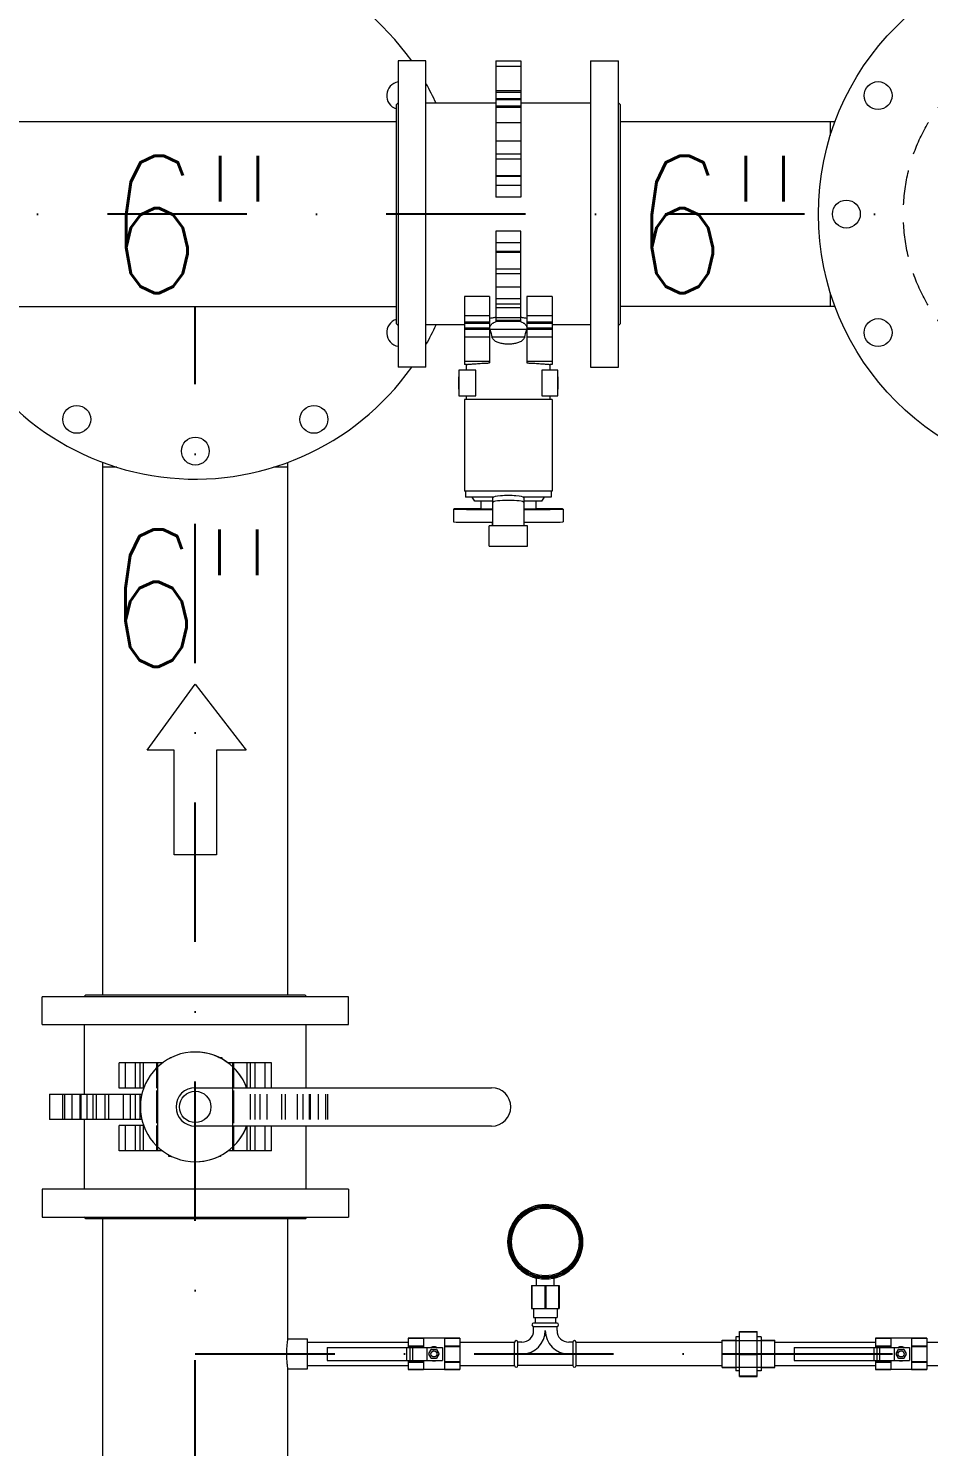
# Model space of a CAD drawing. Header units: millimetres. Extents: x -312439 to 477422, y -331570 to 212570.
# Drawn here: x 358020 to 358840, y 193852 to 195145 of the extents above; entities that cross this region are included whole.
import ezdxf

# ---------------------------------------------------------------- set-up
doc = ezdxf.new("R2010")
doc.units = ezdxf.units.MM
doc.linetypes.add('DASHDOT', pattern=[25.4, 12.7, -6.35, 0, -6.35])
doc.linetypes.add('HIDDEN', pattern=[9.525, 6.35, -3.175])
doc.layers.add('ARCONDTEXTO', color=4, linetype='Continuous')
doc.styles.add('ROMANS', font='romans.shx', dxfattribs={"height": 187.5})

msp = doc.modelspace()

# ---------------------------------------------------------------- linework, layer by layer
at = {"color": 5, "linetype": 'Continuous', "lineweight": 0, "extrusion": (0, 1, 0)}
for p, q in [((358357.132, 195114.942, 0), (358357.132, 194835.942, 0)), ((358382.532, 195114.942, 0), (358357.132, 195114.942, 0)), ((358382.532, 194835.942, 0), (358382.532, 195114.942, 0)), ((358446.032, 195114.942, 0), (358446.032, 194990.997, 0)), ((358469.032, 195109.815, 0), (358446.032, 195109.815, 0)), ((358469.032, 195114.942, 0), (358469.032, 194990.997, 0)), ((358532.532, 195114.942, 0), (358532.532, 194835.942, 0)), ((358557.932, 194835.942, 0), (358557.932, 195114.942, 0)), ((358469.032, 195087.655, 0), (358446.032, 195087.655, 0)), ((358469.032, 195087.655, 0), (358446.032, 195087.655, 0)), ((358469.032, 195086.308, 0), (358446.032, 195086.308, 0)), ((358355.532, 195075.342, 0), (358357.132, 195076.942, 0)), ((358355.532, 194875.542, 0), (358355.532, 195075.342, 0)), ((358446.032, 195076.442, 0), (358382.532, 195076.442, 0)), ((358469.032, 195080.481, 0), (358446.032, 195080.481, 0)), ((358469.032, 195080.481, 0), (358446.032, 195080.481, 0)), ((358469.032, 195079.541, 0), (358446.032, 195079.541, 0)), ((358469.032, 195079.541, 0), (358446.032, 195079.541, 0)), ((358469.032, 195073.842, 0), (358446.032, 195073.842, 0)), ((358469.032, 195073.842, 0), (358446.032, 195073.842, 0)), ((358469.032, 195072.581, 0), (358446.032, 195072.581, 0)), ((358532.532, 195076.442, 0), (358469.032, 195076.442, 0)), ((358559.532, 195075.342, 0), (358557.932, 195076.942, 0)), ((358559.532, 195075.342, 0), (358559.532, 194875.542, 0)), ((358355.532, 195059.592, 0), (357867.087, 195059.592, 0)), ((358469.032, 195058.734, 0), (358446.032, 195058.734, 0)), ((358755.156, 195059.597, 0), (358559.532, 195059.597, 0)), ((358755.154, 195059.592, 0), (358559.532, 195059.592, 0)), ((358750.883, 195059.592, 0), (358750.883, 195047.062, 0)), ((358469.032, 195041.952, 0), (358446.032, 195041.952, 0)), ((358469.032, 195030.036, 0), (358446.032, 195030.036, 0)), ((358469.032, 195025.589, 0), (358446.032, 195025.589, 0)), ((358469.032, 195025.589, 0), (358446.032, 195025.589, 0)), ((358469.032, 195010.447, 0), (358446.032, 195010.447, 0)), ((358469.032, 195010.447, 0), (358446.032, 195010.447, 0)), ((358469.032, 195009.562, 0), (358446.032, 195009.562, 0)), ((358469.032, 195009.562, 0), (358446.032, 195009.562, 0)), ((358469.032, 195001.599, 0), (358446.032, 195001.599, 0)), ((358469.032, 194990.997, 0), (358446.032, 194990.997, 0)), ((358446.032, 194959.888, 0), (358446.032, 194877.535, 0)), ((358469.032, 194959.888, 0), (358446.032, 194959.888, 0)), ((358469.032, 194877.535, 0), (358469.032, 194959.888, 0)), ((358469.032, 194949.286, 0), (358446.032, 194949.286, 0)), ((358469.032, 194941.323, 0), (358446.032, 194941.323, 0)), ((358469.032, 194941.323, 0), (358446.032, 194941.323, 0)), ((358469.032, 194940.437, 0), (358446.032, 194940.437, 0)), ((358469.032, 194940.437, 0), (358446.032, 194940.437, 0)), ((358469.032, 194925.295, 0), (358446.032, 194925.295, 0)), ((358469.032, 194925.295, 0), (358446.032, 194925.295, 0)), ((358469.032, 194920.848, 0), (358446.032, 194920.848, 0)), ((358469.032, 194908.932, 0), (358446.032, 194908.932, 0)), ((358750.883, 194903.822, 0), (358750.883, 194891.292, 0)), ((357867.087, 194891.292, 0), (358355.532, 194891.292, 0)), ((358440.532, 194900.191, 0), (358417.532, 194900.191, 0)), ((358417.532, 194900.191, 0), (358417.532, 194838.442, 0)), ((358440.532, 194900.191, 0), (358440.532, 194839.803, 0)), ((358469.032, 194898.095, 0), (358446.032, 194898.095, 0)), ((358469.032, 194893.479, 0), (358446.032, 194893.479, 0)), ((358497.532, 194900.191, 0), (358474.532, 194900.191, 0)), ((358474.532, 194900.191, 0), (358474.532, 194839.803, 0)), ((358497.532, 194900.191, 0), (358497.532, 194838.442, 0)), ((358755.154, 194891.292, 0), (358559.532, 194891.292, 0)), ((358440.532, 194882.745, 0), (358417.532, 194882.745, 0)), ((358469.032, 194889.949, 0), (358446.032, 194889.949, 0)), ((358469.032, 194881.041, 0), (358446.032, 194881.041, 0)), ((358469.032, 194878.525, 0), (358446.032, 194878.525, 0)), ((358469.032, 194877.656, 0), (358446.032, 194877.656, 0)), ((358469.032, 194877.535, 0), (358446.032, 194877.535, 0)), ((358497.532, 194882.745, 0), (358474.532, 194882.745, 0)), ((358355.532, 194875.542, 0), (358357.132, 194873.942, 0)), ((358417.532, 194874.442, 0), (358382.532, 194874.442, 0)), ((358440.532, 194877.042, 0), (358417.532, 194877.042, 0)), ((358440.532, 194877.042, 0), (358417.532, 194877.042, 0)), ((358440.532, 194875.668, 0), (358417.532, 194875.668, 0)), ((358440.532, 194871.344, 0), (358417.532, 194871.344, 0)), ((358440.532, 194871.344, 0), (358417.532, 194871.344, 0)), ((358440.532, 194870.404, 0), (358417.532, 194870.404, 0)), ((358440.532, 194870.404, 0), (358417.532, 194870.404, 0)), ((358474.261, 194870.404, 0), (358440.803, 194870.404, 0)), ((358474.261, 194870.404, 0), (358440.803, 194870.404, 0)), ((358497.532, 194877.042, 0), (358474.532, 194877.042, 0)), ((358497.532, 194877.042, 0), (358474.532, 194877.042, 0)), ((358497.532, 194875.668, 0), (358474.532, 194875.668, 0)), ((358497.532, 194871.344, 0), (358474.532, 194871.344, 0)), ((358497.532, 194871.344, 0), (358474.532, 194871.344, 0)), ((358497.532, 194870.404, 0), (358474.532, 194870.404, 0)), ((358497.532, 194870.404, 0), (358474.532, 194870.404, 0)), ((358532.532, 194874.442, 0), (358497.532, 194874.442, 0)), ((358559.532, 194875.542, 0), (358557.932, 194873.942, 0)), ((358440.532, 194863.23, 0), (358417.532, 194863.23, 0)), ((358440.532, 194863.23, 0), (358417.532, 194863.23, 0)), ((358472.319, 194863.23, 0), (358442.745, 194863.23, 0)), ((358472.319, 194863.23, 0), (358442.745, 194863.23, 0)), ((358497.532, 194863.23, 0), (358474.532, 194863.23, 0)), ((358497.532, 194863.23, 0), (358474.532, 194863.23, 0)), ((358440.532, 194841.069, 0), (358417.532, 194841.069, 0)), ((358419.532, 194838.442, 0), (358417.532, 194838.442, 0)), ((358419.532, 194833.185, 0), (358419.532, 194838.442, 0)), ((358497.532, 194841.069, 0), (358474.532, 194841.069, 0)), ((358495.532, 194833.185, 0), (358495.532, 194838.442, 0)), ((358497.532, 194838.442, 0), (358495.532, 194838.442, 0)), ((358382.532, 194835.942, 0), (358357.132, 194835.942, 0)), ((358412.263, 194827.022, 0), (358412.263, 194815.961, 0)), ((358428.044, 194833.185, 0), (358412.419, 194833.185, 0)), ((358412.419, 194833.185, 0), (358412.419, 194809.748, 0)), ((358428.044, 194809.748, 0), (358428.044, 194833.185, 0)), ((358502.645, 194833.185, 0), (358487.928, 194833.185, 0)), ((358487.928, 194833.185, 0), (358487.928, 194809.748, 0)), ((358502.645, 194809.748, 0), (358502.645, 194833.185, 0)), ((358502.801, 194815.961, 0), (358502.801, 194827.022, 0)), ((358532.532, 194835.942, 0), (358557.932, 194835.942, 0)), ((358412.419, 194809.748, 0), (358428.044, 194809.748, 0)), ((358497.532, 194806.442, 0), (358417.532, 194806.442, 0)), ((358417.532, 194806.442, 0), (358417.532, 194723.016, 0)), ((358419.532, 194806.442, 0), (358419.532, 194809.748, 0)), ((358487.928, 194809.748, 0), (358502.645, 194809.748, 0)), ((358495.532, 194806.442, 0), (358495.532, 194809.748, 0)), ((358497.532, 194806.442, 0), (358497.532, 194723.016, 0)), ((358088.218, 194263.882, 0), (358088.218, 194749.077, 0)), ((358256.518, 194263.882, 0), (358256.518, 194749.077, 0)), ((358100.748, 194744.807, 0), (358088.218, 194744.807, 0)), ((358256.518, 194744.807, 0), (358243.989, 194744.807, 0)), ((358497.532, 194723.016, 0), (358417.532, 194723.016, 0)), ((358418.469, 194723.016, 0), (358418.469, 194717.547, 0)), ((358496.594, 194723.016, 0), (358496.594, 194717.547, 0)), ((358444.073, 194717.547, 0), (358418.469, 194717.547, 0)), ((358426.973, 194713.956, 0), (358424.532, 194717.547, 0)), ((358443.532, 194713.956, 0), (358426.973, 194713.956, 0)), ((358432.532, 194713.956, 0), (358432.532, 194706.648, 0)), ((358443.532, 194691.458, 0), (358443.532, 194717.024, 0)), ((358496.594, 194717.547, 0), (358470.991, 194717.547, 0)), ((358471.532, 194717.024, 0), (358471.532, 194691.458, 0)), ((358488.09, 194713.956, 0), (358471.532, 194713.956, 0)), ((358482.532, 194713.956, 0), (358482.532, 194706.648, 0)), ((358488.09, 194713.956, 0), (358490.532, 194717.547, 0)), ((358407.532, 194706.648, 0), (358407.532, 194694.983, 0)), ((358443.532, 194706.648, 0), (358432.532, 194706.648, 0)), ((358482.532, 194706.648, 0), (358471.532, 194706.648, 0)), ((358507.532, 194706.648, 0), (358507.532, 194694.983, 0)), ((358440.032, 194672.947, 0), (358440.032, 194691.458, 0)), ((358475.032, 194691.458, 0), (358440.032, 194691.458, 0)), ((358443.206, 194691.458, 0), (358443.206, 194694.566, 0)), ((358471.858, 194691.458, 0), (358471.858, 194694.566, 0)), ((358475.032, 194672.947, 0), (358475.032, 194691.458, 0)), ((358440.032, 194672.947, 0), (358475.032, 194672.947, 0)), ((358311.868, 194262.282, 0), (358032.868, 194262.282, 0)), ((358032.868, 194236.882, 0), (358032.868, 194262.282, 0)), ((358072.468, 194263.882, 0), (358070.868, 194262.282, 0)), ((358072.468, 194263.882, 0), (358272.268, 194263.882, 0)), ((358272.268, 194263.882, 0), (358273.868, 194262.282, 0)), ((358311.868, 194236.882, 0), (358311.868, 194262.282, 0)), ((358032.868, 194236.882, 0), (358311.868, 194236.882, 0)), ((358071.368, 194173.382, 0), (358071.368, 194236.882, 0)), ((358273.368, 194179.382, 0), (358273.368, 194236.882, 0)), ((358149.563, 194206.43, 0), (358149.563, 194206.995, 0)), ((358149.563, 194206.995, 0), (358150.707, 194206.995, 0)), ((358172.368, 194211.882, 0), (358172.267, 194211.882, 0)), ((358193.928, 194206.995, 0), (358196.438, 194206.995, 0)), ((358196.438, 194206.995, 0), (358196.438, 194205.707, 0)), ((358142.268, 194201.882, 0), (358102.914, 194201.882, 0)), ((358102.914, 194178.882, 0), (358102.914, 194201.882, 0)), ((358108.623, 194178.882, 0), (358108.623, 194201.882, 0)), ((358117.774, 194178.882, 0), (358117.774, 194201.882, 0)), ((358122.221, 194178.882, 0), (358122.221, 194201.882, 0)), ((358125.189, 194178.882, 0), (358125.189, 194201.882, 0)), ((358137.364, 194178.882, 0), (358137.364, 194201.882, 0)), ((358138.249, 194178.882, 0), (358138.249, 194201.882, 0)), ((358241.823, 194201.882, 0), (358202.367, 194201.882, 0)), ((358206.488, 194178.882, 0), (358206.488, 194201.882, 0)), ((358207.373, 194178.882, 0), (358207.373, 194201.882, 0)), ((358219.548, 194178.882, 0), (358219.548, 194201.882, 0)), ((358222.516, 194178.882, 0), (358222.516, 194201.882, 0)), ((358226.963, 194178.882, 0), (358226.963, 194201.882, 0)), ((358236.114, 194178.882, 0), (358236.114, 194201.882, 0)), ((358241.823, 194179.382, 0), (358241.823, 194201.882, 0)), ((358172.267, 194179.382, 0), (358442.267, 194179.382, 0)), ((358039.368, 194173.382, 0), (358123.609, 194173.382, 0)), ((358039.368, 194173.382, 0), (358039.368, 194150.382, 0)), ((358051.54, 194150.382, 0), (358051.54, 194173.382, 0)), ((358053.375, 194150.382, 0), (358053.375, 194173.382, 0)), ((358060.156, 194150.382, 0), (358060.156, 194173.382, 0)), ((358060.156, 194150.382, 0), (358060.156, 194173.382, 0)), ((358067.33, 194150.382, 0), (358067.33, 194173.382, 0)), ((358067.33, 194150.382, 0), (358067.33, 194173.382, 0)), ((358068.27, 194150.382, 0), (358068.27, 194173.382, 0)), ((358068.27, 194150.382, 0), (358068.27, 194173.382, 0)), ((358073.969, 194150.382, 0), (358073.969, 194173.382, 0)), ((358073.969, 194150.382, 0), (358073.969, 194173.382, 0)), ((358079.402, 194150.382, 0), (358079.402, 194173.382, 0)), ((358082.479, 194150.382, 0), (358082.479, 194173.382, 0)), ((358090.193, 194150.382, 0), (358090.193, 194173.382, 0)), ((358093.672, 194150.382, 0), (358093.672, 194173.382, 0)), ((358125.247, 194178.882, 0), (358102.914, 194178.882, 0)), ((358106.888, 194150.382, 0), (358106.888, 194173.382, 0)), ((358113.344, 194150.382, 0), (358113.344, 194173.382, 0)), ((358117.774, 194150.382, 0), (358117.774, 194173.382, 0)), ((358122.221, 194150.382, 0), (358122.221, 194173.382, 0)), ((358137.364, 194147.095, 0), (358137.364, 194176.669, 0)), ((358137.364, 194150.382, 0), (358137.364, 194173.382, 0)), ((358138.249, 194145.153, 0), (358138.249, 194178.611, 0)), ((358138.249, 194150.382, 0), (358138.249, 194173.382, 0)), ((358206.488, 194145.153, 0), (358206.488, 194178.611, 0)), ((358206.488, 194150.382, 0), (358206.488, 194173.382, 0)), ((358207.373, 194147.095, 0), (358207.373, 194176.669, 0)), ((358207.373, 194150.382, 0), (358207.373, 194173.382, 0)), ((358222.516, 194150.382, 0), (358222.516, 194173.382, 0)), ((358226.963, 194150.382, 0), (358226.963, 194173.382, 0)), ((358231.393, 194150.382, 0), (358231.393, 194173.382, 0)), ((358237.849, 194150.382, 0), (358237.849, 194173.382, 0)), ((358251.065, 194150.382, 0), (358251.065, 194173.382, 0)), ((358254.543, 194150.382, 0), (358254.543, 194173.382, 0)), ((358265.335, 194150.382, 0), (358265.335, 194173.382, 0)), ((358270.768, 194150.382, 0), (358270.768, 194173.382, 0)), ((358270.768, 194150.382, 0), (358270.768, 194173.382, 0)), ((358276.467, 194150.382, 0), (358276.467, 194173.382, 0)), ((358276.467, 194150.382, 0), (358276.467, 194173.382, 0)), ((358277.407, 194150.382, 0), (358277.407, 194173.382, 0)), ((358277.407, 194150.382, 0), (358277.407, 194173.382, 0)), ((358284.581, 194150.382, 0), (358284.581, 194173.382, 0)), ((358284.581, 194150.382, 0), (358284.581, 194173.382, 0)), ((358291.361, 194150.382, 0), (358291.361, 194173.382, 0)), ((358293.197, 194150.382, 0), (358293.197, 194173.382, 0)), ((358123.609, 194150.382, 0), (358039.368, 194150.382, 0)), ((358071.368, 194086.882, 0), (358071.368, 194150.382, 0)), ((358125.247, 194144.882, 0), (358102.914, 194144.882, 0)), ((358102.914, 194121.882, 0), (358102.914, 194144.882, 0)), ((358108.623, 194121.882, 0), (358108.623, 194144.882, 0)), ((358117.774, 194121.882, 0), (358117.774, 194144.882, 0)), ((358122.221, 194121.882, 0), (358122.221, 194144.882, 0)), ((358125.189, 194121.882, 0), (358125.189, 194144.882, 0)), ((358137.364, 194121.882, 0), (358137.364, 194144.882, 0)), ((358138.249, 194121.882, 0), (358138.249, 194144.882, 0)), ((358442.267, 194144.382, 0), (358172.267, 194144.382, 0)), ((358206.488, 194121.882, 0), (358206.488, 194144.882, 0)), ((358207.373, 194121.882, 0), (358207.373, 194144.882, 0)), ((358219.548, 194121.882, 0), (358219.548, 194144.882, 0)), ((358222.516, 194121.882, 0), (358222.516, 194144.882, 0)), ((358226.963, 194121.882, 0), (358226.963, 194144.882, 0)), ((358236.114, 194121.882, 0), (358236.114, 194144.882, 0)), ((358241.823, 194121.882, 0), (358241.823, 194144.382, 0)), ((358273.368, 194086.882, 0), (358273.368, 194144.382, 0)), ((358142.268, 194121.882, 0), (358102.914, 194121.882, 0)), ((358148.299, 194116.769, 0), (358148.299, 194118.002, 0)), ((358150.707, 194116.769, 0), (358148.299, 194116.769, 0)), ((358195.174, 194116.769, 0), (358193.928, 194116.769, 0)), ((358195.174, 194117.386, 0), (358195.174, 194116.769, 0)), ((358241.823, 194121.882, 0), (358202.367, 194121.882, 0)), ((358172.368, 194111.882, 0), (358172.267, 194111.882, 0)), ((358311.868, 194086.882, 0), (358032.868, 194086.882, 0)), ((358032.868, 194086.882, 0), (358032.868, 194061.482, 0)), ((358311.868, 194086.882, 0), (358311.868, 194061.482, 0)), ((358032.868, 194061.482, 0), (358311.868, 194061.482, 0)), ((358072.468, 194059.882, 0), (358070.868, 194061.482, 0)), ((358272.268, 194059.882, 0), (358072.468, 194059.882, 0)), ((358088.218, 193813.882, 0), (358088.218, 194059.882, 0)), ((358256.518, 193950.48, 0), (358256.518, 194059.882, 0)), ((358272.268, 194059.882, 0), (358273.868, 194061.482, 0)), ((358478.74, 193999.247, 0), (358503.74, 193999.247, 0)), ((358478.74, 193999.247, 0), (358478.74, 193978.247, 0)), ((358479.101, 193999.247, 0), (358479.101, 193978.247, 0)), ((358483.067, 193999.247, 0), (358483.067, 194007.369, 0)), ((358490.879, 193999.247, 0), (358490.879, 193978.247, 0)), ((358491.601, 193999.247, 0), (358491.601, 193978.247, 0)), ((358499.414, 193999.247, 0), (358499.414, 194007.369, 0)), ((358503.379, 193999.247, 0), (358503.379, 193978.247, 0)), ((358503.74, 193999.247, 0), (358503.74, 193978.247, 0)), ((358478.74, 193978.247, 0), (358503.74, 193978.247, 0)), ((358480.59, 193978.247, 0), (358480.59, 193970.003, 0)), ((358501.89, 193978.247, 0), (358501.89, 193970.003, 0)), ((358480.59, 193970.003, 0), (358501.89, 193970.003, 0)), ((358501.89, 193964.812, 0), (358480.59, 193964.812, 0)), ((358480.59, 193961.812, 0), (358501.89, 193961.812, 0)), ((358480.59, 193958.112, 0), (358480.59, 193961.812, 0)), ((358482.09, 193970.003, 0), (358482.09, 193964.812, 0)), ((358500.39, 193970.003, 0), (358500.39, 193964.812, 0)), ((358501.89, 193958.112, 0), (358501.89, 193961.812, 0)), ((358256.518, 193950.48, 0), (358274.619, 193950.48, 0)), ((358274.619, 193923.144, 0), (358274.619, 193950.48, 0)), ((358274.619, 193947.462, 0), (358366.24, 193947.462, 0)), ((358366.24, 193951.134, 0), (358366.24, 193942.712, 0)), ((358413.24, 193951.134, 0), (358366.24, 193951.134, 0)), ((358366.24, 193951.037, 0), (358380.24, 193951.037, 0)), ((358380.24, 193951.134, 0), (358380.24, 193942.712, 0)), ((358399.24, 193951.134, 0), (358399.24, 193922.49, 0)), ((358399.24, 193951.037, 0), (358413.24, 193951.037, 0)), ((358413.24, 193951.134, 0), (358413.24, 193922.49, 0)), ((358413.24, 193947.462, 0), (358463.24, 193947.462, 0)), ((358463.24, 193926.162, 0), (358463.24, 193947.462, 0)), ((358466.24, 193926.162, 0), (358466.24, 193947.462, 0)), ((358469.94, 193947.462, 0), (358466.24, 193947.462, 0)), ((358516.24, 193947.462, 0), (358512.54, 193947.462, 0)), ((358516.24, 193947.462, 0), (358516.24, 193926.162, 0)), ((358519.24, 193926.162, 0), (358519.24, 193947.462, 0)), ((358519.24, 193947.462, 0), (358652.31, 193947.462, 0)), ((358652.31, 193924.312, 0), (358652.31, 193949.312, 0)), ((358652.31, 193949.312, 0), (358664.68, 193949.312, 0)), ((358652.31, 193948.951, 0), (358700.31, 193948.951, 0)), ((358664.68, 193952.335, 0), (358664.68, 193921.288, 0)), ((358668.31, 193952.335, 0), (358664.68, 193952.335, 0)), ((358668.31, 193916.312, 0), (358668.31, 193957.312, 0)), ((358668.31, 193957.312, 0), (358684.31, 193957.312, 0)), ((358668.31, 193956.858, 0), (358684.31, 193956.858, 0)), ((358684.31, 193916.312, 0), (358684.31, 193957.312, 0)), ((358687.941, 193952.335, 0), (358684.31, 193952.335, 0)), ((358687.941, 193952.335, 0), (358687.941, 193921.288, 0)), ((358687.941, 193949.312, 0), (358700.31, 193949.312, 0)), ((358700.31, 193924.312, 0), (358700.31, 193949.312, 0)), ((358700.31, 193947.462, 0), (358791.932, 193947.462, 0)), ((358791.932, 193951.134, 0), (358791.932, 193942.712, 0)), ((358838.932, 193951.134, 0), (358791.932, 193951.134, 0)), ((358791.932, 193951.037, 0), (358805.932, 193951.037, 0)), ((358805.932, 193951.134, 0), (358805.932, 193942.712, 0)), ((358824.932, 193951.134, 0), (358824.932, 193922.49, 0)), ((358824.932, 193951.037, 0), (358838.932, 193951.037, 0)), ((358838.932, 193951.134, 0), (358838.932, 193922.49, 0)), ((358838.932, 193947.462, 0), (358887.235, 193947.462, 0)), ((358292.39, 193942.712, 0), (358292.39, 193930.912, 0)), ((358292.39, 193942.712, 0), (358397.433, 193942.712, 0)), ((358365.191, 193930.912, 0), (358365.191, 193942.712, 0)), ((358366.24, 193944.237, 0), (358380.24, 193944.237, 0)), ((358366.24, 193943.612, 0), (358380.24, 193943.612, 0)), ((358368.046, 193930.912, 0), (358368.046, 193942.712, 0)), ((358370.132, 193942.712, 0), (358370.132, 193930.912, 0)), ((358383.243, 193942.712, 0), (358383.243, 193930.912, 0)), ((358385.158, 193937.047, 0), (358387.246, 193940.662, 0)), ((358387.246, 193932.961, 0), (358385.158, 193936.577, 0)), ((358387.653, 193940.897, 0), (358391.828, 193940.897, 0)), ((358392.235, 193940.662, 0), (358394.322, 193937.047, 0)), ((358394.322, 193936.577, 0), (358392.235, 193932.961, 0)), ((358397.433, 193942.712, 0), (358397.433, 193930.912, 0)), ((358399.24, 193944.237, 0), (358413.24, 193944.237, 0)), ((358399.24, 193943.612, 0), (358413.24, 193943.612, 0)), ((358512.54, 193936.812, 0), (358469.94, 193936.812, 0)), ((358652.31, 193937.173, 0), (358700.31, 193937.173, 0)), ((358652.31, 193936.451, 0), (358700.31, 193936.451, 0)), ((358668.31, 193937.266, 0), (358684.31, 193937.266, 0)), ((358668.31, 193936.358, 0), (358684.31, 193936.358, 0)), ((358718.082, 193942.712, 0), (358718.082, 193930.912, 0)), ((358718.082, 193942.712, 0), (358823.125, 193942.712, 0)), ((358790.883, 193930.912, 0), (358790.883, 193942.712, 0)), ((358791.932, 193944.237, 0), (358805.932, 193944.237, 0)), ((358791.932, 193943.612, 0), (358805.932, 193943.612, 0)), ((358793.738, 193930.912, 0), (358793.738, 193942.712, 0)), ((358795.824, 193942.712, 0), (358795.824, 193930.912, 0)), ((358808.935, 193942.712, 0), (358808.935, 193930.912, 0)), ((358810.85, 193937.047, 0), (358812.937, 193940.662, 0)), ((358812.937, 193932.961, 0), (358810.85, 193936.577, 0)), ((358813.344, 193940.897, 0), (358817.519, 193940.897, 0)), ((358817.926, 193940.662, 0), (358820.014, 193937.047, 0)), ((358820.014, 193936.577, 0), (358817.926, 193932.961, 0)), ((358823.125, 193942.712, 0), (358823.125, 193930.912, 0)), ((358824.932, 193944.237, 0), (358838.932, 193944.237, 0)), ((358824.932, 193943.612, 0), (358838.932, 193943.612, 0)), ((358256.518, 193813.882, 0), (358256.518, 193923.144, 0)), ((358256.518, 193923.144, 0), (358274.619, 193923.144, 0)), ((358274.619, 193926.162, 0), (358366.24, 193926.162, 0)), ((358292.39, 193930.912, 0), (358397.433, 193930.912, 0)), ((358366.24, 193930.912, 0), (358366.24, 193922.49, 0)), ((358366.24, 193930.012, 0), (358380.24, 193930.012, 0)), ((358366.24, 193929.386, 0), (358380.24, 193929.386, 0)), ((358366.24, 193922.587, 0), (358380.24, 193922.587, 0)), ((358413.24, 193922.49, 0), (358366.24, 193922.49, 0)), ((358380.24, 193930.912, 0), (358380.24, 193922.49, 0)), ((358391.828, 193932.726, 0), (358387.653, 193932.726, 0)), ((358399.24, 193930.012, 0), (358413.24, 193930.012, 0)), ((358399.24, 193929.386, 0), (358413.24, 193929.386, 0)), ((358399.24, 193922.587, 0), (358413.24, 193922.587, 0)), ((358413.24, 193926.162, 0), (358463.24, 193926.162, 0)), ((358516.24, 193926.162, 0), (358466.24, 193926.162, 0)), ((358519.24, 193926.162, 0), (358652.31, 193926.162, 0)), ((358652.31, 193924.673, 0), (358700.31, 193924.673, 0)), ((358652.31, 193924.312, 0), (358664.68, 193924.312, 0)), ((358668.31, 193921.288, 0), (358664.68, 193921.288, 0)), ((358687.941, 193921.288, 0), (358684.31, 193921.288, 0)), ((358687.941, 193924.312, 0), (358700.31, 193924.312, 0)), ((358700.31, 193926.162, 0), (358791.932, 193926.162, 0)), ((358718.082, 193930.912, 0), (358823.125, 193930.912, 0)), ((358791.932, 193930.912, 0), (358791.932, 193922.49, 0)), ((358791.932, 193930.012, 0), (358805.932, 193930.012, 0)), ((358791.932, 193929.386, 0), (358805.932, 193929.386, 0)), ((358791.932, 193922.587, 0), (358805.932, 193922.587, 0)), ((358838.932, 193922.49, 0), (358791.932, 193922.49, 0)), ((358805.932, 193930.912, 0), (358805.932, 193922.49, 0)), ((358817.519, 193932.726, 0), (358813.344, 193932.726, 0)), ((358824.932, 193930.012, 0), (358838.932, 193930.012, 0)), ((358824.932, 193929.386, 0), (358838.932, 193929.386, 0)), ((358824.932, 193922.587, 0), (358838.932, 193922.587, 0)), ((358838.932, 193926.162, 0), (358887.235, 193926.162, 0)), ((358668.31, 193916.766, 0), (358684.31, 193916.766, 0)), ((358668.31, 193916.312, 0), (358684.31, 193916.312, 0))]:
    msp.add_line(p, q, dxfattribs=at)
at = {"color": 5, "linetype": 'Continuous', "lineweight": 0}
for p, q in [((358446.032, 195114.942, 0), (358469.032, 195114.942, 0)), ((358532.532, 195114.942, 0), (358557.932, 195114.942, 0))]:
    msp.add_line(p, q, dxfattribs=at)
at = {"color": 6, "linetype": 'DASHDOT', "ltscale": 10}
for p, q in [((358981.518, 194975.442, 0), (357755.2, 194975.442, 0)), ((358172.368, 193295.782, 0), (358172.368, 194891.292, 0)), ((358172.368, 193936.812, 0), (358981.518, 193936.812, 0))]:
    msp.add_line(p, q, dxfattribs=at)
at = {"color": 1, "linetype": 'Continuous', "lineweight": 0}
for p, q in [((358128.514, 194486.856, 0), (358172.368, 194546.934, 0)), ((358172.368, 194546.934, 0), (358218.668, 194486.856, 0)), ((358153.191, 194486.856, 0), (358128.514, 194486.856, 0)), ((358153.191, 194391.536, 0), (358153.191, 194486.856, 0)), ((358191.546, 194486.856, 0), (358191.546, 194391.536, 0)), ((358218.668, 194486.856, 0), (358191.546, 194486.856, 0)), ((358191.546, 194391.536, 0), (358153.191, 194391.536, 0))]:
    msp.add_line(p, q, dxfattribs=at)
at = {"color": 5, "linetype": 'Continuous', "lineweight": 0}
for centre, radius in [((358981.518, 194975.442, 0), 241.5), ((358794.457, 195083.442, 0), 12.7), ((358765.518, 194975.442, 0), 12.7), ((358794.457, 194867.442, 0), 12.7), ((358064.368, 194788.381, 0), 12.7), ((358280.368, 194788.381, 0), 12.7), ((358172.368, 194759.442, 0), 12.7), ((358172.267, 194161.882, 0), 14.326), ((358491.24, 194038.824, 0), 34.029), ((358491.24, 194038.824, 0), 32.926), ((358491.24, 194038.824, 0), 32.5), ((358491.24, 194038.824, 0), 31.899), ((358491.24, 194038.824, 0), 30.795), ((358389.74, 193936.812, 0), 2.801), ((358815.432, 193936.812, 0), 2.801)]:
    msp.add_circle(centre, radius, dxfattribs=at)
at = {"color": 1, "linetype": 'HIDDEN', "lineweight": 0, "ltscale": 5}
msp.add_circle((358981.518, 194975.442, 0), 164.093, dxfattribs=at)
at = {"color": 5, "linetype": 'Continuous', "lineweight": 0}
for centre, radius, start, end in [((358172.368, 194975.442, 0), 241.5, 35.284706, 159.607631), ((358359.43, 195083.442, 0), 12.7, 100.425315, 252.125208), ((358172.368, 194975.442, 0), 241.5, 24.722226, 29.513259), ((358172.368, 194975.442, 0), 241.5, 200.392369, 324.715294), ((358359.43, 194867.442, 0), 12.7, 107.874794, 259.57469), ((358172.368, 194975.442, 0), 241.5, 330.486741, 335.277774), ((358172.267, 194161.882, 0), 17.5, 90, 270), ((358442.267, 194161.882, 0), 17.5, 270, 90), ((358491.24, 194038.824, 0), 34.062, 283.884387, 256.115613), ((358480.59, 193963.312, 0), 1.5, 90, 270), ((358501.89, 193963.312, 0), 1.5, 270, 90), ((358464.74, 193947.462, 0), 1.5, 0, 180), ((358469.94, 193958.112, 0), 10.65, 270, 0), ((358469.94, 193958.112, 0), 21.3, 270, 0), ((358512.54, 193958.112, 0), 21.3, 180, 270), ((358512.54, 193958.112, 0), 10.65, 180, 270), ((358517.74, 193947.462, 0), 1.5, 0, 180), ((358385.565, 193936.812, 0), 0.47, 150, 210), ((358389.74, 193936.812, 0), 6.477, 65.641708, 114.358292), ((358387.653, 193940.428, 0), 0.47, 90, 150), ((358391.828, 193940.428, 0), 0.47, 30, 90), ((358393.915, 193936.812, 0), 0.47, 330, 30), ((358811.257, 193936.812, 0), 0.47, 150, 210), ((358815.432, 193936.812, 0), 6.477, 65.641708, 114.358292), ((358813.344, 193940.428, 0), 0.47, 90, 150), ((358817.519, 193940.428, 0), 0.47, 30, 90), ((358819.607, 193936.812, 0), 0.47, 330, 30), ((358389.74, 193936.812, 0), 6.477, 245.641708, 294.358292), ((358387.653, 193933.196, 0), 0.47, 210, 270), ((358391.828, 193933.196, 0), 0.47, 270, 330), ((358464.74, 193926.162, 0), 1.5, 180, 0), ((358517.74, 193926.162, 0), 1.5, 180, 0), ((358815.432, 193936.812, 0), 6.477, 245.641708, 294.358292), ((358813.344, 193933.196, 0), 0.47, 210, 270), ((358817.519, 193933.196, 0), 0.47, 270, 330)]:
    msp.add_arc(centre, radius, start, end, dxfattribs=at)
for centre, major_axis, ratio, start_param, end_param in [((358457.532, 195146.931, 0), (0, 307.977), 0.12338598, 2.68573728, 2.74189531), ((358457.532, 195146.931, 0), (0, 307.977), 0.12338598, 3.54129, 3.59744803), ((358457.532, 194717.024, 0), (-14, 0), 0.13557255, 3.14159265, 6.28318531), ((358457.532, 194712.663, 0), (14, 0), 0.13557255, 0, 3.14159265), ((358457.532, 194706.648, 0), (50, 0), 0.00871634, 2.0943951, 4.42859487), ((358457.532, 194706.648, 0), (50, 0), 0.00871634, 4.99618309, 7.33038286), ((358457.532, 194694.983, 0), (-50, 0), 0.00871634, 0, 1.28700222), ((358457.532, 194694.983, 0), (-50, 0), 0.00871634, 1.85459044, 3.14159265), ((358172.267, 194161.882, 0), (0, 50), 0.99996201, 5.06996008, 7.85398163), ((358172.368, 194161.882, 0), (0, -50), 0.99996201, 1.92836743, 3.14159265), ((358172.267, 194161.882, 0), (0, 50), 0.99996201, 1.57079633, 4.35481788), ((358172.368, 194161.882, 0), (0, -50), 0.99996201, 0, 1.21322522)]:
    msp.add_ellipse(centre, major_axis=major_axis, ratio=ratio, start_param=start_param, end_param=end_param, dxfattribs=at)
for points, knots in [([(358446.032, 194881.159, 0), (358444.98, 194881.031, 0), (358443.942, 194880.887, 0), (358442.113, 194880.605, 0), (358441.315, 194880.472, 0), (358440.532, 194880.332, 0)], [127.07979622, 127.07979622, 127.07979622, 127.07979622, 130.23356515, 130.23356515, 132.74469592, 132.74469592, 132.74469592, 132.74469592]), ([(358440.803, 194870.404, 0), (358440.791, 194870.452, 0), (358440.78, 194870.5, 0), (358440.7, 194870.867, 0), (358440.666, 194871.19, 0), (358440.666, 194871.822, 0), (358440.7, 194872.145, 0), (358440.839, 194872.782, 0), (358440.943, 194873.096, 0), (358441.211, 194873.695, 0), (358441.375, 194873.981, 0), (358441.741, 194874.512, 0), (358441.943, 194874.756, 0), (358442.375, 194875.213, 0), (358442.611, 194875.43, 0), (358443.105, 194875.831, 0), (358443.362, 194876.015, 0), (358444.159, 194876.529, 0), (358444.724, 194876.821, 0), (358445.707, 194877.245, 0), (358446.109, 194877.397, 0), (358446.521, 194877.535, 0)], [-21.26267195, -21.26267195, -21.26267195, -21.26267195, -21.11915379, -21.11915379, -20.17147234, -20.17147234, -19.22379089, -19.22379089, -18.27610943, -18.27610943, -17.32842798, -17.32842798, -16.38074653, -16.38074653, -15.35694987, -15.35694987, -14.33315322, -14.33315322, -12.2855599, -12.2855599, -10.93750643, -10.93750643, -10.93750643, -10.93750643]), ([(358468.543, 194877.535, 0), (358468.955, 194877.397, 0), (358469.357, 194877.245, 0), (358470.34, 194876.821, 0), (358470.905, 194876.529, 0), (358471.702, 194876.015, 0), (358471.959, 194875.831, 0), (358472.452, 194875.43, 0), (358472.689, 194875.213, 0), (358473.121, 194874.756, 0), (358473.323, 194874.512, 0), (358473.689, 194873.981, 0), (358473.853, 194873.695, 0), (358474.121, 194873.096, 0), (358474.225, 194872.782, 0), (358474.364, 194872.145, 0), (358474.398, 194871.822, 0), (358474.398, 194871.19, 0), (358474.364, 194870.867, 0), (358474.284, 194870.5, 0), (358474.273, 194870.452, 0), (358474.261, 194870.404, 0)], [10.93750643, 10.93750643, 10.93750643, 10.93750643, 12.2855599, 12.2855599, 14.33315322, 14.33315322, 15.35694987, 15.35694987, 16.38074653, 16.38074653, 17.32842798, 17.32842798, 18.27610943, 18.27610943, 19.22379089, 19.22379089, 20.17147234, 20.17147234, 21.11915379, 21.11915379, 21.26267195, 21.26267195, 21.26267195, 21.26267195]), ([(358474.532, 194880.332, 0), (358473.749, 194880.472, 0), (358472.95, 194880.605, 0), (358471.122, 194880.887, 0), (358470.083, 194881.031, 0), (358469.032, 194881.159, 0)], [98.77164859, 98.77164859, 98.77164859, 98.77164859, 101.28277937, 101.28277937, 104.4365483, 104.4365483, 104.4365483, 104.4365483]), ([(358472.319, 194863.23, 0), (358472.267, 194863.05, 0), (358472.204, 194862.873, 0), (358472.006, 194862.398, 0), (358471.853, 194862.109, 0), (358471.507, 194861.57, 0), (358471.315, 194861.319, 0), (358470.731, 194860.649, 0), (358470.299, 194860.267, 0), (358469.373, 194859.588, 0), (358468.878, 194859.29, 0), (358467.836, 194858.761, 0), (358467.29, 194858.529, 0), (358466.158, 194858.121, 0), (358465.573, 194857.944, 0), (358463.774, 194857.486, 0), (358462.521, 194857.276, 0), (358460.006, 194857.005, 0), (358458.745, 194856.945, 0), (358456.319, 194856.945, 0), (358455.058, 194857.005, 0), (358452.543, 194857.276, 0), (358451.29, 194857.486, 0), (358449.491, 194857.944, 0), (358448.905, 194858.121, 0), (358447.774, 194858.529, 0), (358447.228, 194858.761, 0), (358446.186, 194859.29, 0), (358445.691, 194859.588, 0), (358444.764, 194860.267, 0), (358444.333, 194860.649, 0), (358443.748, 194861.319, 0), (358443.557, 194861.57, 0), (358443.211, 194862.109, 0), (358443.057, 194862.398, 0), (358442.86, 194862.873, 0), (358442.797, 194863.05, 0), (358442.745, 194863.23, 0)], [19.61044159, 19.61044159, 19.61044159, 19.61044159, 20.1459077, 20.1459077, 21.07701959, 21.07701959, 22.00813148, 22.00813148, 23.82803603, 23.82803603, 25.64794057, 25.64794057, 27.46784512, 27.46784512, 29.28774966, 29.28774966, 32.92755875, 32.92755875, 36.56736784, 36.56736784, 40.20717692, 40.20717692, 43.84698601, 43.84698601, 45.66689056, 45.66689056, 47.4867951, 47.4867951, 49.30669965, 49.30669965, 51.12660419, 51.12660419, 52.05771608, 52.05771608, 52.98882797, 52.98882797, 53.52429409, 53.52429409, 53.52429409, 53.52429409]), ([(358419.532, 194838.442, 0), (358419.532, 194838.442, 0), (358419.588, 194838.447, 0), (358419.823, 194838.468, 0), (358420.001, 194838.484, 0), (358420.482, 194838.526, 0), (358420.785, 194838.553, 0), (358421.515, 194838.615, 0), (358421.941, 194838.651, 0), (358422.911, 194838.731, 0), (358423.454, 194838.775, 0), (358424.649, 194838.87, 0), (358425.3, 194838.92, 0), (358426.695, 194839.023, 0), (358427.439, 194839.077, 0), (358429.001, 194839.185, 0), (358429.819, 194839.239, 0), (358431.505, 194839.346, 0), (358432.402, 194839.4, 0), (358434.295, 194839.508, 0), (358435.29, 194839.562, 0), (358437.365, 194839.666, 0), (358438.444, 194839.716, 0), (358439.879, 194839.777, 0), (358440.204, 194839.79, 0), (358440.532, 194839.803, 0)], [57.28921412, 57.28921412, 57.28921412, 57.28921412, 60.86978611, 60.86978611, 64.45035811, 64.45035811, 68.0309301, 68.0309301, 71.6115021, 71.6115021, 75.19207409, 75.19207409, 78.77264609, 78.77264609, 82.35321808, 82.35321808, 85.93379008, 85.93379008, 89.51436985, 89.51436985, 93.09494962, 93.09494962, 96.67552939, 96.67552939, 97.71231018, 97.71231018, 97.71231018, 97.71231018]), ([(358474.532, 194839.803, 0), (358474.859, 194839.79, 0), (358475.184, 194839.777, 0), (358476.619, 194839.716, 0), (358477.699, 194839.666, 0), (358479.773, 194839.562, 0), (358480.769, 194839.508, 0), (358482.661, 194839.4, 0), (358483.559, 194839.346, 0), (358485.245, 194839.239, 0), (358486.063, 194839.185, 0), (358487.624, 194839.077, 0), (358488.368, 194839.023, 0), (358489.763, 194838.92, 0), (358490.414, 194838.87, 0), (358491.609, 194838.775, 0), (358492.153, 194838.731, 0), (358493.123, 194838.651, 0), (358493.549, 194838.615, 0), (358494.279, 194838.553, 0), (358494.582, 194838.526, 0), (358495.063, 194838.484, 0), (358495.241, 194838.468, 0), (358495.475, 194838.447, 0), (358495.532, 194838.442, 0), (358495.532, 194838.442, 0)], [131.44454629, 131.44454629, 131.44454629, 131.44454629, 132.48132708, 132.48132708, 136.06190685, 136.06190685, 139.64248662, 139.64248662, 143.22306639, 143.22306639, 146.80363838, 146.80363838, 150.38421038, 150.38421038, 153.96478237, 153.96478237, 157.54535437, 157.54535437, 161.12592636, 161.12592636, 164.70649836, 164.70649836, 168.28707035, 168.28707035, 171.86764235, 171.86764235, 171.86764235, 171.86764235]), ([(358256.518, 193950.48, 0), (358256.518, 193950.48, 0), (358256.505, 193950.398, 0), (358256.45, 193950.051, 0), (358256.408, 193949.787, 0), (358256.303, 193949.089, 0), (358256.24, 193948.655, 0), (358256.104, 193947.651, 0), (358256.032, 193947.083, 0), (358255.892, 193945.871, 0), (358255.819, 193945.186, 0), (358255.682, 193943.695, 0), (358255.619, 193942.888, 0), (358255.513, 193941.205, 0), (358255.471, 193940.327, 0), (358255.415, 193938.56, 0), (358255.401, 193937.672, 0), (358255.401, 193936.812, 0)], [61.9011783, 61.9011783, 61.9011783, 61.9011783, 64.48036303, 64.48036303, 67.05954776, 67.05954776, 69.6387325, 69.6387325, 72.21791723, 72.21791723, 74.79716402, 74.79716402, 77.37641081, 77.37641081, 79.95565761, 79.95565761, 82.5349044, 82.5349044, 82.5349044, 82.5349044]), ([(358255.401, 193936.812, 0), (358255.401, 193935.952, 0), (358255.415, 193935.064, 0), (358255.471, 193933.297, 0), (358255.513, 193932.419, 0), (358255.619, 193930.735, 0), (358255.682, 193929.929, 0), (358255.819, 193928.438, 0), (358255.892, 193927.753, 0), (358256.032, 193926.541, 0), (358256.104, 193925.972, 0), (358256.24, 193924.969, 0), (358256.303, 193924.535, 0), (358256.408, 193923.837, 0), (358256.45, 193923.573, 0), (358256.505, 193923.226, 0), (358256.518, 193923.144, 0), (358256.518, 193923.144, 0)], [0, 0, 0, 0, 2.57924679, 2.57924679, 5.15849358, 5.15849358, 7.73774037, 7.73774037, 10.31698717, 10.31698717, 12.8961719, 12.8961719, 15.47535663, 15.47535663, 18.05454137, 18.05454137, 20.6337261, 20.6337261, 20.6337261, 20.6337261])]:
    msp.add_open_spline(points, degree=3, knots=knots, dxfattribs=at)

# ---------------------------------------------------------------- texts
at = {"layer": 'ARCONDTEXTO', "linetype": 'Continuous', "lineweight": -3, "style": 'ROMANS', "width": 0.8}
for p in [(358092.284, 194903.467, 0), (358571.018, 194903.467, 0), (358091.538, 194562.993, 0)]:
    msp.add_text('6"', height=125, dxfattribs=at).set_placement(p)

doc.saveas('drawing.dxf')
